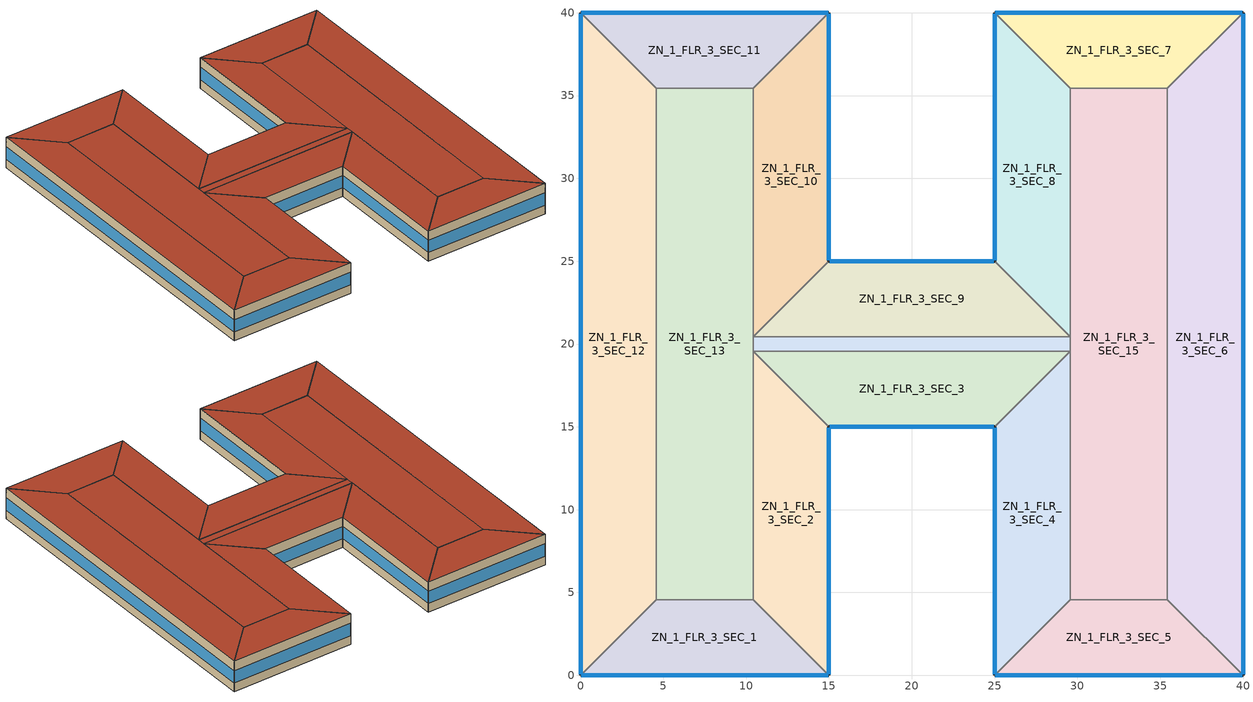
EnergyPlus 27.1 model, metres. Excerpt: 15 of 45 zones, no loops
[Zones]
ZN_1_FLR_3_SEC_1
 floor to ZN_1_FLR_2_SEC_1 (INT-FLOOR-TOPSIDE): 4.57,4.57 10.43,4.57 15,0 0,0 z7.6
 wall outside (ASHRAE 90.1-2004_Sec 5.5-5_Steel-Framed_Ext-wall): 0,0 15,0 z7.6:11.4
 wall to ZN_1_FLR_3_SEC_2 (ASHRAE 90.1-2004_Sec 5.5-5_Interior Wall_Int-Wall): 15,0 10.43,4.57 z7.6:11.4
 wall to ZN_1_FLR_3_SEC_13 (ASHRAE 90.1-2004_Sec 5.5-5_Interior Wall_Int-Wall): 10.43,4.57 4.57,4.57 z7.6:11.4
 wall to ZN_1_FLR_3_SEC_12 (ASHRAE 90.1-2004_Sec 5.5-5_Interior Wall_Int-Wall): 4.57,4.57 0,0 z7.6:11.4
 window (ASHRAE 90.1-2004_Sec 5.5-5_0.3_0.4_fixed_south_window): 0.05,0 14.95,0 z8.7:10.23
 roof outside (ASHRAE 90.1-2004_Sec 5.5-5_IEAD_Roof): 0,0 15,0 10.43,4.57 4.57,4.57 z11.4
ZN_1_FLR_3_SEC_2
 floor to ZN_1_FLR_2_SEC_2 (INT-FLOOR-TOPSIDE): 10.43,19.57 15,15 15,0 10.43,4.57 z7.6
 wall outside (ASHRAE 90.1-2004_Sec 5.5-5_Steel-Framed_Ext-wall): 15,0 15,15 z7.6:11.4
 wall to ZN_1_FLR_3_SEC_3 (ASHRAE 90.1-2004_Sec 5.5-5_Interior Wall_Int-Wall): 15,15 10.43,19.57 z7.6:11.4
 wall to ZN_1_FLR_3_SEC_13 (ASHRAE 90.1-2004_Sec 5.5-5_Interior Wall_Int-Wall): 10.43,19.57 10.43,4.57 z7.6:11.4
 window (ASHRAE 90.1-2004_Sec 5.5-5_0.3_0.4_fixed_east_window): 15,0.05 15,14.95 z8.7:10.23
 roof outside (ASHRAE 90.1-2004_Sec 5.5-5_IEAD_Roof): 10.43,4.57 15,0 15,15 10.43,19.57 z11.4
ZN_1_FLR_3_SEC_3
 floor to ZN_1_FLR_2_SEC_3 (INT-FLOOR-TOPSIDE): 10.43,19.57 29.57,19.57 25,15 15,15 z7.6
 wall outside (ASHRAE 90.1-2004_Sec 5.5-5_Steel-Framed_Ext-wall): 15,15 25,15 z7.6:11.4
 wall to ZN_1_FLR_3_SEC_4 (ASHRAE 90.1-2004_Sec 5.5-5_Interior Wall_Int-Wall): 25,15 29.57,19.57 z7.6:11.4
 wall to ZN_1_FLR_3_SEC_14 (ASHRAE 90.1-2004_Sec 5.5-5_Interior Wall_Int-Wall): 29.57,19.57 10.43,19.57 z7.6:11.4
 window (ASHRAE 90.1-2004_Sec 5.5-5_0.3_0.4_fixed_south_window): 15.05,15 24.95,15 z8.7:10.24
 roof outside (ASHRAE 90.1-2004_Sec 5.5-5_IEAD_Roof): 15,15 25,15 29.57,19.57 10.43,19.57 z11.4
ZN_1_FLR_3_SEC_4
 floor to ZN_1_FLR_2_SEC_4 (INT-FLOOR-TOPSIDE): 25,15 29.57,19.57 29.57,4.57 25,0 z7.6
 wall outside (ASHRAE 90.1-2004_Sec 5.5-5_Steel-Framed_Ext-wall): 25,15 25,0 z7.6:11.4
 wall to ZN_1_FLR_3_SEC_5 (ASHRAE 90.1-2004_Sec 5.5-5_Interior Wall_Int-Wall): 25,0 29.57,4.57 z7.6:11.4
 wall to ZN_1_FLR_3_SEC_15 (ASHRAE 90.1-2004_Sec 5.5-5_Interior Wall_Int-Wall): 29.57,4.57 29.57,19.57 z7.6:11.4
 window (ASHRAE 90.1-2004_Sec 5.5-5_0.3_0.4_fixed_west_window): 25,14.95 25,0.05 z8.7:10.23
 roof outside (ASHRAE 90.1-2004_Sec 5.5-5_IEAD_Roof): 25,0 29.57,4.57 29.57,19.57 25,15 z11.4
ZN_1_FLR_3_SEC_5
 floor to ZN_1_FLR_2_SEC_5 (INT-FLOOR-TOPSIDE): 29.57,4.57 35.43,4.57 40,0 25,0 z7.6
 wall outside (ASHRAE 90.1-2004_Sec 5.5-5_Steel-Framed_Ext-wall): 25,0 40,0 z7.6:11.4
 wall to ZN_1_FLR_3_SEC_6 (ASHRAE 90.1-2004_Sec 5.5-5_Interior Wall_Int-Wall): 40,0 35.43,4.57 z7.6:11.4
 wall to ZN_1_FLR_3_SEC_15 (ASHRAE 90.1-2004_Sec 5.5-5_Interior Wall_Int-Wall): 35.43,4.57 29.57,4.57 z7.6:11.4
 window (ASHRAE 90.1-2004_Sec 5.5-5_0.3_0.4_fixed_south_window): 25.05,0 39.95,0 z8.7:10.23
 roof outside (ASHRAE 90.1-2004_Sec 5.5-5_IEAD_Roof): 25,0 40,0 35.43,4.57 29.57,4.57 z11.4
ZN_1_FLR_3_SEC_6
 floor to ZN_1_FLR_2_SEC_6 (INT-FLOOR-TOPSIDE): 35.43,35.43 40,40 40,0 35.43,4.57 z7.6
 wall outside (ASHRAE 90.1-2004_Sec 5.5-5_Steel-Framed_Ext-wall): 40,0 40,40 z7.6:11.4
 wall to ZN_1_FLR_3_SEC_7 (ASHRAE 90.1-2004_Sec 5.5-5_Interior Wall_Int-Wall): 40,40 35.43,35.43 z7.6:11.4
 wall to ZN_1_FLR_3_SEC_15 (ASHRAE 90.1-2004_Sec 5.5-5_Interior Wall_Int-Wall): 35.43,35.43 35.43,4.57 z7.6:11.4
 window (ASHRAE 90.1-2004_Sec 5.5-5_0.3_0.4_fixed_east_window): 40,0.05 40,39.95 z8.7:10.22
 roof outside (ASHRAE 90.1-2004_Sec 5.5-5_IEAD_Roof): 35.43,4.57 40,0 40,40 35.43,35.43 z11.4
ZN_1_FLR_3_SEC_7
 floor to ZN_1_FLR_2_SEC_7 (INT-FLOOR-TOPSIDE): 25,40 40,40 35.43,35.43 29.57,35.43 z7.6
 wall outside (ASHRAE 90.1-2004_Sec 5.5-5_Steel-Framed_Ext-wall): 40,40 25,40 z7.6:11.4
 wall to ZN_1_FLR_3_SEC_15 (ASHRAE 90.1-2004_Sec 5.5-5_Interior Wall_Int-Wall): 29.57,35.43 35.43,35.43 z7.6:11.4
 wall to ZN_1_FLR_3_SEC_8 (ASHRAE 90.1-2004_Sec 5.5-5_Interior Wall_Int-Wall): 25,40 29.57,35.43 z7.6:11.4
 window (ASHRAE 90.1-2004_Sec 5.5-5_0.3_0.4_fixed_north_window): 39.95,40 25.05,40 z8.7:10.23
 roof outside (ASHRAE 90.1-2004_Sec 5.5-5_IEAD_Roof): 29.57,35.43 35.43,35.43 40,40 25,40 z11.4
ZN_1_FLR_3_SEC_8
 floor to ZN_1_FLR_2_SEC_8 (INT-FLOOR-TOPSIDE): 25,40 29.57,35.43 29.57,20.43 25,25 z7.6
 wall outside (ASHRAE 90.1-2004_Sec 5.5-5_Steel-Framed_Ext-wall): 25,40 25,25 z7.6:11.4
 wall to ZN_1_FLR_3_SEC_9 (ASHRAE 90.1-2004_Sec 5.5-5_Interior Wall_Int-Wall): 25,25 29.57,20.43 z7.6:11.4
 wall to ZN_1_FLR_3_SEC_15 (ASHRAE 90.1-2004_Sec 5.5-5_Interior Wall_Int-Wall): 29.57,20.43 29.57,35.43 z7.6:11.4
 window (ASHRAE 90.1-2004_Sec 5.5-5_0.3_0.4_fixed_west_window): 25,39.95 25,25.05 z8.7:10.23
 roof outside (ASHRAE 90.1-2004_Sec 5.5-5_IEAD_Roof): 25,25 29.57,20.43 29.57,35.43 25,40 z11.4
ZN_1_FLR_3_SEC_9
 floor to ZN_1_FLR_2_SEC_9 (INT-FLOOR-TOPSIDE): 15,25 25,25 29.57,20.43 10.43,20.43 z7.6
 wall outside (ASHRAE 90.1-2004_Sec 5.5-5_Steel-Framed_Ext-wall): 25,25 15,25 z7.6:11.4
 wall to ZN_1_FLR_3_SEC_14 (ASHRAE 90.1-2004_Sec 5.5-5_Interior Wall_Int-Wall): 10.43,20.43 29.57,20.43 z7.6:11.4
 wall to ZN_1_FLR_3_SEC_10 (ASHRAE 90.1-2004_Sec 5.5-5_Interior Wall_Int-Wall): 15,25 10.43,20.43 z7.6:11.4
 window (ASHRAE 90.1-2004_Sec 5.5-5_0.3_0.4_fixed_north_window): 24.95,25 15.05,25 z8.7:10.24
 roof outside (ASHRAE 90.1-2004_Sec 5.5-5_IEAD_Roof): 10.43,20.43 29.57,20.43 25,25 15,25 z11.4
ZN_1_FLR_3_SEC_10
 floor to ZN_1_FLR_2_SEC_10 (INT-FLOOR-TOPSIDE): 10.43,35.43 15,40 15,25 10.43,20.43 z7.6
 wall outside (ASHRAE 90.1-2004_Sec 5.5-5_Steel-Framed_Ext-wall): 15,25 15,40 z7.6:11.4
 wall to ZN_1_FLR_3_SEC_11 (ASHRAE 90.1-2004_Sec 5.5-5_Interior Wall_Int-Wall): 15,40 10.43,35.43 z7.6:11.4
 wall to ZN_1_FLR_3_SEC_13 (ASHRAE 90.1-2004_Sec 5.5-5_Interior Wall_Int-Wall): 10.43,35.43 10.43,20.43 z7.6:11.4
 window (ASHRAE 90.1-2004_Sec 5.5-5_0.3_0.4_fixed_east_window): 15,25.05 15,39.95 z8.7:10.23
 roof outside (ASHRAE 90.1-2004_Sec 5.5-5_IEAD_Roof): 10.43,20.43 15,25 15,40 10.43,35.43 z11.4
ZN_1_FLR_3_SEC_11
 floor to ZN_1_FLR_2_SEC_11 (INT-FLOOR-TOPSIDE): 0,40 15,40 10.43,35.43 4.57,35.43 z7.6
 wall outside (ASHRAE 90.1-2004_Sec 5.5-5_Steel-Framed_Ext-wall): 15,40 0,40 z7.6:11.4
 wall to ZN_1_FLR_3_SEC_13 (ASHRAE 90.1-2004_Sec 5.5-5_Interior Wall_Int-Wall): 4.57,35.43 10.43,35.43 z7.6:11.4
 wall to ZN_1_FLR_3_SEC_12 (ASHRAE 90.1-2004_Sec 5.5-5_Interior Wall_Int-Wall): 0,40 4.57,35.43 z7.6:11.4
 window (ASHRAE 90.1-2004_Sec 5.5-5_0.3_0.4_fixed_north_window): 14.95,40 0.05,40 z8.7:10.23
 roof outside (ASHRAE 90.1-2004_Sec 5.5-5_IEAD_Roof): 4.57,35.43 10.43,35.43 15,40 0,40 z11.4
ZN_1_FLR_3_SEC_12
 floor to ZN_1_FLR_2_SEC_12 (INT-FLOOR-TOPSIDE): 0,40 4.57,35.43 4.57,4.57 0,0 z7.6
 wall outside (ASHRAE 90.1-2004_Sec 5.5-5_Steel-Framed_Ext-wall): 0,40 0,0 z7.6:11.4
 wall to ZN_1_FLR_3_SEC_13 (ASHRAE 90.1-2004_Sec 5.5-5_Interior Wall_Int-Wall): 4.57,4.57 4.57,35.43 z7.6:11.4
 window (ASHRAE 90.1-2004_Sec 5.5-5_0.3_0.4_fixed_west_window): 0,39.95 0,0.05 z8.7:10.22
 roof outside (ASHRAE 90.1-2004_Sec 5.5-5_IEAD_Roof): 0,0 4.57,4.57 4.57,35.43 0,40 z11.4
ZN_1_FLR_3_SEC_13
 floor to ZN_1_FLR_2_SEC_13 (INT-FLOOR-TOPSIDE): 4.57,35.43 10.43,35.43 10.43,4.57 4.57,4.57 z7.6
 wall to ZN_1_FLR_3_SEC_14 (ASHRAE 90.1-2004_Sec 5.5-5_Interior Wall_Int-Wall): 10.43,19.57 10.43,20.43 z7.6:11.4
 roof outside (ASHRAE 90.1-2004_Sec 5.5-5_IEAD_Roof): 4.57,4.57 10.43,4.57 10.43,35.43 4.57,35.43 z11.4
ZN_1_FLR_3_SEC_14
 floor to ZN_1_FLR_2_SEC_14 (INT-FLOOR-TOPSIDE): 10.43,20.43 29.57,20.43 29.57,19.57 10.43,19.57 z7.6
 wall to ZN_1_FLR_3_SEC_15 (ASHRAE 90.1-2004_Sec 5.5-5_Interior Wall_Int-Wall): 29.57,19.57 29.57,20.43 z7.6:11.4
 roof outside (ASHRAE 90.1-2004_Sec 5.5-5_IEAD_Roof): 10.43,19.57 29.57,19.57 29.57,20.43 10.43,20.43 z11.4
ZN_1_FLR_3_SEC_15
 floor to ZN_1_FLR_2_SEC_15 (INT-FLOOR-TOPSIDE): 29.57,35.43 35.43,35.43 35.43,4.57 29.57,4.57 z7.6
 roof outside (ASHRAE 90.1-2004_Sec 5.5-5_IEAD_Roof): 29.57,4.57 35.43,4.57 35.43,35.43 29.57,35.43 z11.4
[Building]
45 zone PSZ: North Axis {deg}=0; Terrain=City; Loads Convergence Tolerance Value {W}=0.04; Temperature Convergence Tolerance Value {deltaC}=0.2; Solar Distribution=FullInteriorAndExterior; Maximum Number of Warmup Days=25; Minimum Number of Warmup Days=6
[Site:Location]
CHICAGO_IL_USA TMY2-94846: Latitude {deg}=41.78; Longitude {deg}=-87.75; Time Zone {hr}=-6; Elevation {m}=190
[Site:GroundTemperature:BuildingSurface]
19.96, 19.94, 19.99, 20.04, 20.09, 20.17, 20.21, 20.24, 20.23, 20.2, 20.17, 20.12
[Site:WaterMainsTemperature]
Calculation Method=Correlation; Annual Average Outdoor Air Temperature {C}=9.69; Maximum Difference In Monthly Average Outdoor Air Temperatures {deltaC}=28.1
[SizingPeriod:DesignDay] Day of Month=21; Humidity Condition Type=Wetbulb; Barometric Pressure {Pa}=99063; Rain Indicator=No; Snow Indicator=No; Daylight Saving Time Indicator=No; Solar Model Indicator=ASHRAEClearSky
Name | Month | Day Type | Maximum Dry-Bulb Temperature {C} | Daily Dry-Bulb Temperature Range {deltaC} | Wetbulb or DewPoint at Maximum Dry-Bulb {C} | Wind Speed {m/s} | Wind Direction {deg} | Sky Clearness
CHICAGO Ann Htg 99.6% Condns DB | 1 | WinterDesignDay | -20.6 | 0 | -20.6 | 4.9 | 270 | 0
CHICAGO Ann Clg .4% Condns DB=>MWB | 7 | SummerDesignDay | 33.2 | 10.7 | 23.8 | 5.3 | 230 | 1
[WindowMaterial:Glazing] Optical Data Type=SpectralAverage; Thickness {m}=0.003; Infrared Transmittance at Normal Incidence=0; Front Side Infrared Hemispherical Emissivity=0.85; Back Side Infrared Hemispherical Emissivity=0.85
Name | Solar Transmittance at Normal Incidence | Front Side Solar Reflectance at Normal Incidence | Back Side Solar Reflectance at Normal Incidence | Visible Transmittance at Normal Incidence | Front Side Visible Reflectance at Normal Incidence | Back Side Visible Reflectance at Normal Incidence | Conductivity {W/m-K}
Theoretical Glass [84] | 0.5514 | 0.3986 | 0.3986 | 0.6787 | 0.2713 | 0.2713 | 2.3984
Theoretical Glass [85] | 0.6459 | 0.3041 | 0.3041 | 0.7793 | 0.1707 | 0.1707 | 2.3512
[WindowMaterial:Gas]
AIR 6MM: Gas Type=Air; Thickness {m}=0.0063
[Material]
Name | Roughness | Thickness {m} | Conductivity {W/m-K} | Density {kg/m3} | Specific Heat {J/kg-K} | Thermal Absorptance | Solar Absorptance | Visible Absorptance
Roof Membrane | VeryRough | 0.0095 | 0.16 | 1121.29 | 1460 | 0.9 | 0.7 | 0.7
Roof Insulation | MediumRough | 0.125 | 0.049 | 265 | 836.8 | 0.9 | 0.7 | 0.7
Metal Decking | MediumSmooth | 0.0015 | 45.006 | 7680 | 418.4 | 0.9 | 0.7 | 0.3
GP01 1/2 GYPSUM | Smooth | 0.0127 | 0.16 | 800 | 1090 | 0.9 | 0.7 | 0.5
Wall Insulation [7] | MediumRough | 0.0683 | 0.045 | 265 | 836.8 | 0.9 | 0.7 | 0.7
1/2IN Gypsum; 1/2IN Gypsum Top; 1/2IN Gypsum Bottom | Smooth | 0.0127 | 0.16 | 784.9 | 830 | 0.9 | 0.92 | 0.92
MAT-CC05 8 HW CONCRETE | Rough | 0.2032 | 1.311 | 2240 | 836.8 | 0.9 | 0.7 | 0.7
Floor Insulation [3] | MediumRough | 0.064 | 0.045 | 265 | 836.8 | 0.9 | 0.7 | 0.7
AtticFloor Insulation | MediumRough | 0.2379 | 0.049 | 265 | 836.8 | 0.9 | 0.7 | 0.7
METAL Door Medium 18Ga_1; METAL Door Medium 18Ga_2 | Smooth | 0.0013 | 45.3149 | 7833.03 | 502.08 | 0.8 | 0.5 | 0.5
Std Wood 6inch | MediumSmooth | 0.15 | 0.12 | 540 | 1210 | 0.9 | 0.7 | 0.7
Std MAT-CC05 4  MW CONCRETE | Rough | 0.1 | 0.858 | 1968 | 836.8 | 0.9 | 0.7 | 0.2
[Material:NoMass]
Name | Roughness | Thermal Resistance {m2-K/W} | Thermal Absorptance | Solar Absorptance | Visible Absorptance
MAT-SHEATH | Rough | 0.3626 | 0.9 | 0.7 | 0.7
CP02 CARPET PAD | VeryRough | 0.2165 | 0.9 | 0.7 | 0.8
AIR | Smooth | 0.2515 | 0.8 | 0.5 | 0.5
Std CP02 CARPET PAD | VeryRough | 0.21648 | 0.9 | 0.7 | 0.8
[Construction]
InteriorFurnishings: Std Wood 6inch
INT-FLOOR-TOPSIDE: Std MAT-CC05 4  MW CONCRETE, Std CP02 CARPET PAD
ASHRAE 90.1-2004_Sec 5.5-5_0.3_0.4_fixed_south_window; ASHRAE 90.1-2004_Sec 5.5-5_0.3_0.4_fixed_east_window; ASHRAE 90.1-2004_Sec 5.5-5_0.3_0.4_fixed_west_window: Theoretical Glass [84], AIR 6MM, Theoretical Glass [84]
ASHRAE 90.1-2004_Sec 5.5-5_0.3_0.4_fixed_north_window: Theoretical Glass [85], AIR 6MM, Theoretical Glass [85]
ASHRAE 90.1-2004_Sec 5.5-5_IEAD_Roof: Roof Membrane, Roof Insulation, Metal Decking
ASHRAE 90.1-2004_Sec 5.5-5_Interior Wall_Int-Wall: GP01 1/2 GYPSUM, GP01 1/2 GYPSUM
ASHRAE 90.1-2004_Sec 5.5-5_Steel-Framed_Ext-wall: MAT-SHEATH, Wall Insulation [7], 1/2IN Gypsum
ASHRAE 90.1-2004_Sec 5.5-5_Unheated_Ext-slab: MAT-CC05 8 HW CONCRETE, CP02 CARPET PAD
ASHRAE 90.1-2004_Sec 5.5-5_Mass_ExposedFloor: Floor Insulation [3], MAT-CC05 8 HW CONCRETE, CP02 CARPET PAD
ASHRAE 90.1-2004_Sec 5.5-5_Attic Floor_AtticFloor: 1/2IN Gypsum Top, AtticFloor Insulation, 1/2IN Gypsum Bottom
ASHRAE 90.1-2004_Sec 5.5-5Swinging_door: METAL Door Medium 18Ga_1, AIR, METAL Door Medium 18Ga_2
[ComponentCost:LineItem] Line Item Type=Construction
Name | Item | Cost per Area {$/m2}
int-walls:ASHRAE 90.1-2004_Sec 5.5-5_Interior Wall_Int-Wall | ASHRAE 90.1-2004_Sec 5.5-5_Interior Wall_Int-Wall | 1
ext-walls:ASHRAE 90.1-2004_Sec 5.5-5_Steel-Framed_Ext-wall | ASHRAE 90.1-2004_Sec 5.5-5_Steel-Framed_Ext-wall | 40.2847
ext-slab:ASHRAE 90.1-2004_Sec 5.5-5_Unheated_Ext-slab | ASHRAE 90.1-2004_Sec 5.5-5_Unheated_Ext-slab | 560.787
exposed-floor:ASHRAE 90.1-2004_Sec 5.5-5_Mass_ExposedFloor | ASHRAE 90.1-2004_Sec 5.5-5_Mass_ExposedFloor | 34.6727
attic-floor:ASHRAE 90.1-2004_Sec 5.5-5_Attic Floor_AtticFloor | ASHRAE 90.1-2004_Sec 5.5-5_Attic Floor_AtticFloor | 15.0182
door:ASHRAE 90.1-2004_Sec 5.5-5Swinging_door | ASHRAE 90.1-2004_Sec 5.5-5Swinging_door | 1
[Zone] Type=1; Multiplier=1; Ceiling Height {m}=3.8; Floor Area {m2}=autocalculate; Part of Total Floor Area=YES
Name | Volume {m3}
ZN_1_FLR_3_SEC_1; ZN_1_FLR_3_SEC_5; ZN_1_FLR_3_SEC_7; ZN_1_FLR_3_SEC_11 | 181.1274
ZN_1_FLR_3_SEC_2; ZN_1_FLR_3_SEC_4; ZN_1_FLR_3_SEC_8; ZN_1_FLR_3_SEC_10 | 260.49
ZN_1_FLR_3_SEC_3; ZN_1_FLR_3_SEC_9 | 253.0226
ZN_1_FLR_3_SEC_6; ZN_1_FLR_3_SEC_12 | 615.2774
ZN_1_FLR_3_SEC_13; ZN_1_FLR_3_SEC_15 | 687.1905
ZN_1_FLR_3_SEC_14 | 62.5495
[Daylighting:Controls] Daylighting Method=SplitFlux; Lighting Control Type=Stepped; Minimum Input Power Fraction for Continuous or ContinuousOff Dimming Control=0.3; Minimum Light Output Fraction for Continuous or ContinuousOff Dimming Control=0.2; Number of Stepped Control Steps=3; Probability Lighting will be Reset When Needed in Manual Stepped Control=1; Glare Calculation Azimuth Angle of View Direction Clockwise from Zone y-Axis {deg}=180; Maximum Allowable Discomfort Glare Index=20; Fraction of Lights Controlled by Reference Point 1=1; Illuminance Setpoint at Reference Point 1 {lux}=398.26
Name | Zone or Space | Glare Calculation Daylighting Reference Point | Daylighting Reference Point 1
ZN_1_FLR_3_SEC_1_DaylCtrl | ZN_1_FLR_3_SEC_1 | ZN_1_FLR_3_SEC_1_DaylRefPt1 | ZN_1_FLR_3_SEC_1_DaylRefPt1
ZN_1_FLR_3_SEC_2_DaylCtrl | ZN_1_FLR_3_SEC_2 | ZN_1_FLR_3_SEC_2_DaylRefPt1 | ZN_1_FLR_3_SEC_2_DaylRefPt1
ZN_1_FLR_3_SEC_3_DaylCtrl | ZN_1_FLR_3_SEC_3 | ZN_1_FLR_3_SEC_3_DaylRefPt1 | ZN_1_FLR_3_SEC_3_DaylRefPt1
ZN_1_FLR_3_SEC_4_DaylCtrl | ZN_1_FLR_3_SEC_4 | ZN_1_FLR_3_SEC_4_DaylRefPt1 | ZN_1_FLR_3_SEC_4_DaylRefPt1
ZN_1_FLR_3_SEC_5_DaylCtrl | ZN_1_FLR_3_SEC_5 | ZN_1_FLR_3_SEC_5_DaylRefPt1 | ZN_1_FLR_3_SEC_5_DaylRefPt1
ZN_1_FLR_3_SEC_6_DaylCtrl | ZN_1_FLR_3_SEC_6 | ZN_1_FLR_3_SEC_6_DaylRefPt1 | ZN_1_FLR_3_SEC_6_DaylRefPt1
ZN_1_FLR_3_SEC_7_DaylCtrl | ZN_1_FLR_3_SEC_7 | ZN_1_FLR_3_SEC_7_DaylRefPt1 | ZN_1_FLR_3_SEC_7_DaylRefPt1
ZN_1_FLR_3_SEC_8_DaylCtrl | ZN_1_FLR_3_SEC_8 | ZN_1_FLR_3_SEC_8_DaylRefPt1 | ZN_1_FLR_3_SEC_8_DaylRefPt1
ZN_1_FLR_3_SEC_9_DaylCtrl | ZN_1_FLR_3_SEC_9 | ZN_1_FLR_3_SEC_9_DaylRefPt1 | ZN_1_FLR_3_SEC_9_DaylRefPt1
ZN_1_FLR_3_SEC_10_DaylCtrl | ZN_1_FLR_3_SEC_10 | ZN_1_FLR_3_SEC_10_DaylRefPt1 | ZN_1_FLR_3_SEC_10_DaylRefPt1
ZN_1_FLR_3_SEC_11_DaylCtrl | ZN_1_FLR_3_SEC_11 | ZN_1_FLR_3_SEC_11_DaylRefPt1 | ZN_1_FLR_3_SEC_11_DaylRefPt1
ZN_1_FLR_3_SEC_12_DaylCtrl | ZN_1_FLR_3_SEC_12 | ZN_1_FLR_3_SEC_12_DaylRefPt1 | ZN_1_FLR_3_SEC_12_DaylRefPt1
[InternalMass] Construction=InteriorFurnishings
Name | Zone or ZoneList | Surface Area {m2}
ZN_1_FLR_3_SEC_1_InternalMass_1 | ZN_1_FLR_3_SEC_1 | 95.3302
ZN_1_FLR_3_SEC_2_InternalMass_1 | ZN_1_FLR_3_SEC_2 | 137.1
ZN_1_FLR_3_SEC_3_InternalMass_1 | ZN_1_FLR_3_SEC_3 | 133.1698
ZN_1_FLR_3_SEC_4_InternalMass_1 | ZN_1_FLR_3_SEC_4 | 137.1
ZN_1_FLR_3_SEC_5_InternalMass_1 | ZN_1_FLR_3_SEC_5 | 95.3302
ZN_1_FLR_3_SEC_6_InternalMass_1 | ZN_1_FLR_3_SEC_6 | 323.8302
ZN_1_FLR_3_SEC_7_InternalMass_1 | ZN_1_FLR_3_SEC_7 | 95.3302
ZN_1_FLR_3_SEC_8_InternalMass_1 | ZN_1_FLR_3_SEC_8 | 137.1
ZN_1_FLR_3_SEC_9_InternalMass_1 | ZN_1_FLR_3_SEC_9 | 133.1698
ZN_1_FLR_3_SEC_10_InternalMass_1 | ZN_1_FLR_3_SEC_10 | 137.1
ZN_1_FLR_3_SEC_11_InternalMass_1 | ZN_1_FLR_3_SEC_11 | 95.3302
ZN_1_FLR_3_SEC_12_InternalMass_1 | ZN_1_FLR_3_SEC_12 | 323.8302
ZN_1_FLR_3_SEC_13_InternalMass_1 | ZN_1_FLR_3_SEC_13 | 361.6792
ZN_1_FLR_3_SEC_14_InternalMass_1 | ZN_1_FLR_3_SEC_14 | 32.9208
ZN_1_FLR_3_SEC_15_InternalMass_1 | ZN_1_FLR_3_SEC_15 | 361.6792
[ZoneInfiltration:DesignFlowRate] Schedule=INFIL_SCH; Design Flow Rate Calculation Method=Flow/Zone; Constant Term Coefficient=1; Temperature Term Coefficient=0; Velocity Term Coefficient=0; Velocity Squared Term Coefficient=0
Name | Zone or ZoneList or Space or SpaceList | Design Flow Rate {m3/s}
ZN_1_FLR_3_SEC_1_Infiltration | ZN_1_FLR_3_SEC_1 | 0.0252
ZN_1_FLR_3_SEC_2_Infiltration | ZN_1_FLR_3_SEC_2 | 0.0362
ZN_1_FLR_3_SEC_3_Infiltration | ZN_1_FLR_3_SEC_3 | 0.0351
ZN_1_FLR_3_SEC_4_Infiltration | ZN_1_FLR_3_SEC_4 | 0.0362
ZN_1_FLR_3_SEC_5_Infiltration | ZN_1_FLR_3_SEC_5 | 0.0252
ZN_1_FLR_3_SEC_6_Infiltration | ZN_1_FLR_3_SEC_6 | 0.0855
ZN_1_FLR_3_SEC_7_Infiltration | ZN_1_FLR_3_SEC_7 | 0.0252
ZN_1_FLR_3_SEC_8_Infiltration | ZN_1_FLR_3_SEC_8 | 0.0362
ZN_1_FLR_3_SEC_9_Infiltration | ZN_1_FLR_3_SEC_9 | 0.0351
ZN_1_FLR_3_SEC_10_Infiltration | ZN_1_FLR_3_SEC_10 | 0.0362
ZN_1_FLR_3_SEC_11_Infiltration | ZN_1_FLR_3_SEC_11 | 0.0252
ZN_1_FLR_3_SEC_12_Infiltration | ZN_1_FLR_3_SEC_12 | 0.0855
ZN_1_FLR_3_SEC_13_Infiltration | ZN_1_FLR_3_SEC_13 | 0.0954
ZN_1_FLR_3_SEC_14_Infiltration | ZN_1_FLR_3_SEC_14 | 0.0087
ZN_1_FLR_3_SEC_15_Infiltration | ZN_1_FLR_3_SEC_15 | 0.0954
[People] Number of People Schedule=BLDG_OCC_SCH; Number of People Calculation Method=People; Fraction Radiant=0.3; Sensible Heat Fraction=AUTOCALCULATE; Activity Level Schedule=ACTIVITY_SCH; Enable ASHRAE 55 Comfort Warnings=No; Mean Radiant Temperature Calculation Type=EnclosureAveraged; Work Efficiency Schedule=WORK_EFF_SCH; Clothing Insulation Calculation Method=ClothingInsulationSchedule; Clothing Insulation Schedule=CLOTHING_SCH; Air Velocity Schedule=AIR_VELO_SCH; Thermal Comfort Model 1 Type=FANGER
Name | Zone or ZoneList or Space or SpaceList | Number of People
ZN_1_FLR_3_SEC_1 | ZN_1_FLR_3_SEC_1 | 1.8637
ZN_1_FLR_3_SEC_2 | ZN_1_FLR_3_SEC_2 | 2.6803
ZN_1_FLR_3_SEC_3 | ZN_1_FLR_3_SEC_3 | 2.6035
ZN_1_FLR_3_SEC_4 | ZN_1_FLR_3_SEC_4 | 2.6803
ZN_1_FLR_3_SEC_5 | ZN_1_FLR_3_SEC_5 | 1.8637
ZN_1_FLR_3_SEC_6 | ZN_1_FLR_3_SEC_6 | 6.3309
ZN_1_FLR_3_SEC_7 | ZN_1_FLR_3_SEC_7 | 1.8637
ZN_1_FLR_3_SEC_8 | ZN_1_FLR_3_SEC_8 | 2.6803
ZN_1_FLR_3_SEC_9 | ZN_1_FLR_3_SEC_9 | 2.6035
ZN_1_FLR_3_SEC_10 | ZN_1_FLR_3_SEC_10 | 2.6803
ZN_1_FLR_3_SEC_11 | ZN_1_FLR_3_SEC_11 | 1.8637
ZN_1_FLR_3_SEC_12 | ZN_1_FLR_3_SEC_12 | 6.3309
ZN_1_FLR_3_SEC_13 | ZN_1_FLR_3_SEC_13 | 7.0708
ZN_1_FLR_3_SEC_14 | ZN_1_FLR_3_SEC_14 | 0.6436
ZN_1_FLR_3_SEC_15 | ZN_1_FLR_3_SEC_15 | 7.0708
[Lights] Schedule=BLDG_LIGHT_SCH; Design Level Calculation Method=LightingLevel; Return Air Fraction=0; Fraction Radiant=0.2; Fraction Visible=0.2; Fraction Replaceable=1; Return Air Fraction Calculated from Plenum Temperature=No
Name | Zone or ZoneList or Space or SpaceList | Lighting Level {W}
ZN_1_FLR_3_SEC_1_Lights | ZN_1_FLR_3_SEC_1 | 512.8765
ZN_1_FLR_3_SEC_2_Lights | ZN_1_FLR_3_SEC_2 | 737.598
ZN_1_FLR_3_SEC_3_Lights | ZN_1_FLR_3_SEC_3 | 716.4535
ZN_1_FLR_3_SEC_4_Lights | ZN_1_FLR_3_SEC_4 | 737.598
ZN_1_FLR_3_SEC_5_Lights | ZN_1_FLR_3_SEC_5 | 512.8765
ZN_1_FLR_3_SEC_6_Lights | ZN_1_FLR_3_SEC_6 | 1742.21
ZN_1_FLR_3_SEC_7_Lights | ZN_1_FLR_3_SEC_7 | 512.8765
ZN_1_FLR_3_SEC_8_Lights | ZN_1_FLR_3_SEC_8 | 737.598
ZN_1_FLR_3_SEC_9_Lights | ZN_1_FLR_3_SEC_9 | 716.4535
ZN_1_FLR_3_SEC_10_Lights | ZN_1_FLR_3_SEC_10 | 737.598
ZN_1_FLR_3_SEC_11_Lights | ZN_1_FLR_3_SEC_11 | 512.8765
ZN_1_FLR_3_SEC_12_Lights | ZN_1_FLR_3_SEC_12 | 1742.21
ZN_1_FLR_3_SEC_13_Lights | ZN_1_FLR_3_SEC_13 | 1945.83
ZN_1_FLR_3_SEC_14_Lights | ZN_1_FLR_3_SEC_14 | 177.1139
ZN_1_FLR_3_SEC_15_Lights | ZN_1_FLR_3_SEC_15 | 1945.83
[ElectricEquipment] Schedule=BLDG_EQUIP_SCH; Design Level Calculation Method=EquipmentLevel; Fraction Latent=0; Fraction Radiant=0.5; Fraction Lost=0
Name | Zone or ZoneList or Space or SpaceList | Design Level {W}
ZN_1_FLR_3_SEC_1_MiscPlug_Equip | ZN_1_FLR_3_SEC_1 | 374.6477
ZN_1_FLR_3_SEC_2_MiscPlug_Equip | ZN_1_FLR_3_SEC_2 | 538.803
ZN_1_FLR_3_SEC_3_MiscPlug_Equip | ZN_1_FLR_3_SEC_3 | 523.3573
ZN_1_FLR_3_SEC_4_MiscPlug_Equip | ZN_1_FLR_3_SEC_4 | 538.803
ZN_1_FLR_3_SEC_5_MiscPlug_Equip | ZN_1_FLR_3_SEC_5 | 374.6477
ZN_1_FLR_3_SEC_6_MiscPlug_Equip | ZN_1_FLR_3_SEC_6 | 1272.65
ZN_1_FLR_3_SEC_7_MiscPlug_Equip | ZN_1_FLR_3_SEC_7 | 374.6477
ZN_1_FLR_3_SEC_8_MiscPlug_Equip | ZN_1_FLR_3_SEC_8 | 538.803
ZN_1_FLR_3_SEC_9_MiscPlug_Equip | ZN_1_FLR_3_SEC_9 | 523.3573
ZN_1_FLR_3_SEC_10_MiscPlug_Equip | ZN_1_FLR_3_SEC_10 | 538.803
ZN_1_FLR_3_SEC_11_MiscPlug_Equip | ZN_1_FLR_3_SEC_11 | 374.6477
ZN_1_FLR_3_SEC_12_MiscPlug_Equip | ZN_1_FLR_3_SEC_12 | 1272.65
ZN_1_FLR_3_SEC_13_MiscPlug_Equip | ZN_1_FLR_3_SEC_13 | 1421.4
ZN_1_FLR_3_SEC_14_MiscPlug_Equip | ZN_1_FLR_3_SEC_14 | 129.3787
ZN_1_FLR_3_SEC_15_MiscPlug_Equip | ZN_1_FLR_3_SEC_15 | 1421.4
[AvailabilityManager:NightCycle] Applicability Schedule=Always_On; Fan Schedule=HVACOperationSchd; Control Type=CycleOnAny; Thermostat Tolerance {deltaC}=1; Cycling Run Time Control Type=FixedRunTime; Cycling Run Time {s}=1800
PSZ-AC:1 Availability Manager; PSZ-AC:2 Availability Manager; PSZ-AC:3 Availability Manager; PSZ-AC:4 Availability Manager; PSZ-AC:5 Availability Manager; PSZ-AC:6 Availability Manager; PSZ-AC:7 Availability Manager; PSZ-AC:8 Availability Manager; PSZ-AC:9 Availability Manager; PSZ-AC:10 Availability Manager; PSZ-AC:11 Availability Manager; PSZ-AC:12 Availability Manager; PSZ-AC:13 Availability Manager; PSZ-AC:14 Availability Manager; PSZ-AC:15 Availability Manager; PSZ-AC:16 Availability Manager; PSZ-AC:17 Availability Manager; PSZ-AC:18 Availability Manager; PSZ-AC:19 Availability Manager; PSZ-AC:20 Availability Manager; PSZ-AC:21 Availability Manager; PSZ-AC:22 Availability Manager; PSZ-AC:23 Availability Manager; PSZ-AC:24 Availability Manager; PSZ-AC:25 Availability Manager; PSZ-AC:26 Availability Manager; PSZ-AC:27 Availability Manager; PSZ-AC:28 Availability Manager; PSZ-AC:29 Availability Manager; PSZ-AC:30 Availability Manager; PSZ-AC:31 Availability Manager; PSZ-AC:32 Availability Manager; PSZ-AC:33 Availability Manager; PSZ-AC:34 Availability Manager; PSZ-AC:35 Availability Manager; PSZ-AC:36 Availability Manager; PSZ-AC:37 Availability Manager; PSZ-AC:38 Availability Manager; PSZ-AC:39 Availability Manager; PSZ-AC:40 Availability Manager; PSZ-AC:41 Availability Manager; PSZ-AC:42 Availability Manager; PSZ-AC:43 Availability Manager; PSZ-AC:44 Availability Manager; PSZ-AC:45 Availability Manager
[UtilityCost:Tariff]
Name | Output Meter | Conversion Factor Choice | Demand Window Length | Monthly Charge or Variable | Group
PSI_LLF_LowLoadFactorService | Electricity:Facility | kWh | HalfHour | 15 | Comm Elect
PSI_CS_CommercialElectricService | Electricity:Facility | kWh |  | 9.4 | Comm Elect
IN_EIAMonthlyRateGas | NaturalGas:Facility | MCF |  | 0 | Comm Gas
[UtilityCost:Charge:Block] Source Variable=totalEnergy; Season=Annual; Category Variable=EnergyCharges
Name | Utility Cost Charge Block | Tariff | Block Size 1 Value or Variable | Block 1 Cost per Unit Value or Variable | Block Size 2 Value or Variable | Block 2 Cost per Unit Value or Variable | Block Size 3 Value or Variable | Block 3 Cost per Unit Value or Variable | Block Size 4 Value or Variable | Block 4 Cost per Unit Value or Variable | Block Size Multiplier Value or Variable
 | AnnualEnergyCharge | PSI_LLF_LowLoadFactorService | 300 | 0.108222 | 700 | 0.087021 | 1500 | 0.07842 | remaining | 0.05832
 | AnnualDemandBaseCharge | PSI_LLF_LowLoadFactorService | 190 | 0 | 110 | 0.051773 | remaining | 0.046965 |  |  | TotalDemand
 | AnnualEnergyCharge | PSI_CS_CommercialElectricService | 300 | 0.082409 | 700 | 0.072873 | 1500 | 0.061696 | remaining | 0.041179
[UtilityCost:Charge:Simple] Season=Annual
Name | Utility Cost Charge Simple | Tariff | Source Variable | Category Variable | Cost per Unit Value or Variable
 | FuelCostAdjustEnergyCharge | PSI_LLF_LowLoadFactorService | totalEnergy | EnergyCharges | 0.002028
 | QualPollutionControlAdjustEnergyCharge | PSI_LLF_LowLoadFactorService | totalEnergy | EnergyCharges | 0.000536
 | SoxNoxRiderAdjustEnergyCharge | PSI_LLF_LowLoadFactorService | totalEnergy | EnergyCharges | 0.001127
 | DSMRiderAdjustEnergyCharge | PSI_LLF_LowLoadFactorService | totalEnergy | EnergyCharges | -0.00037
 | PurchPowerTrackerAdjustEnergyCharge | PSI_LLF_LowLoadFactorService | totalEnergy | EnergyCharges | -3.1e-05
 | MidwestISOAdjustEnergyCharge | PSI_LLF_LowLoadFactorService | totalEnergy | EnergyCharges | -0.000216
 | CleanCoalRiderEnergyCharge | PSI_LLF_LowLoadFactorService | totalEnergy | EnergyCharges | 0.000833
 | TaxofeightPercent | PSI_LLF_LowLoadFactorService | SubTotal | Taxes | 0.08
 | FuelCostAdjustEnergyCharge | PSI_CS_CommercialElectricService | totalEnergy | EnergyCharges | 0.002028
 | QualPollutionControlAdjustEnergyCharge | PSI_CS_CommercialElectricService | totalEnergy | EnergyCharges | 0.000536
 | SoxNoxRiderAdjustEnergyCharge | PSI_CS_CommercialElectricService | totalEnergy | EnergyCharges | 0.001127
 | DSMRiderAdjustEnergyCharge | PSI_CS_CommercialElectricService | totalEnergy | EnergyCharges | 0.000021
 | PurchPowerTrackerAdjustEnergyCharge | PSI_CS_CommercialElectricService | totalEnergy | EnergyCharges | 0.000034
 | MidwestISOAdjustEnergyCharge | PSI_CS_CommercialElectricService | totalEnergy | EnergyCharges | -0.000203
 | CleanCoalRiderEnergyCharge | PSI_CS_CommercialElectricService | totalEnergy | EnergyCharges | 0.000807
 | TaxofeightPercent | PSI_CS_CommercialElectricService | SubTotal | Taxes | 0.08
 | MonthlyRateGasCharge | IN_EIAMonthlyRateGas | totalEnergy | EnergyCharges | IN_MonthlyGasRates
 | TaxofEightPercent | IN_EIAMonthlyRateGas | SubTotal | Taxes | 0.08
[UtilityCost:Qualify] Variable=TotalDemand; Threshold Value or Variable=75; Season=Annual; Threshold Test=Count
Name | Utility Cost Qualify | Tariff | Qualify Type | Number of Months
 | MinDemand75kw | PSI_LLF_LowLoadFactorService | Minimum | 12
 | MaxDemand75kw | PSI_CS_CommercialElectricService | Maximum | 1
[UtilityCost:Variable]
IN_MonthlyGasRates: Tariff=IN_EIAMonthlyRateGas; Variable Type=Dimensionless; January Value=8.22; February Value=7.51; March Value=8.97; April Value=9.01; May Value=9.16; June Value=10.44; July Value=10.32; August Value=10.13; September Value=9.2; October Value=8.18; November Value=7.83
[Schedule:Compact]
ALWAYS_ON: Through: 12/31, For: AllDays, Until: 24:00, 1
HVACOperationSchd: Through: 12/31, For: Weekdays SummerDesignDay, Until: 06:00, 0, Until: 22:00, 1, Until: 24:00, 0, For: Saturday WinterDesignDay, Until: 06:00, 0, Until: 18:00, 1, Until: 24:00, 0, For: Sunday Holidays AllOtherDays, Until: 24:00, 0
BLDG_LIGHT_SCH: Through: 12/31, For: Weekdays, Until: 05:00, 0.05, Until: 07:00, 0.1, Until: 08:00, 0.3, Until: 17:00, 0.9, Until: 18:00, 0.5, Until: 20:00, 0.3, Until: 22:00, 0.2, Until: 23:00, 0.1, Until: 24:00, 0.05, For: SummerDesignDay, Until: 24:00, 1, For: Saturday, Until: 06:00, 0.05, Until: 08:00, 0.1, Until: 12:00, 0.3, Until: 17:00, 0.15, Until: 24:00, 0.05, For: WinterDesignDay, Until: 24:00, 0, For: Sunday Holidays AllOtherDays, Until: 24:00, 0.05
BLDG_EQUIP_SCH: Through: 12/31, For: Weekdays, Until: 08:00, 0.4, Until: 12:00, 0.9, Until: 13:00, 0.8, Until: 17:00, 0.9, Until: 18:00, 0.5, Until: 24:00, 0.4, For: SummerDesignDay, Until: 24:00, 1, For: Saturday, Until: 06:00, 0.3, Until: 08:00, 0.4, Until: 12:00, 0.5, Until: 17:00, 0.35, Until: 24:00, 0.3, For: WinterDesignDay, Until: 24:00, 0, For: Sunday Holidays AllOtherDays, Until: 24:00, 0.3
BLDG_OCC_SCH: Through: 12/31, For: Weekdays, Until: 06:00, 0, Until: 07:00, 0.1, Until: 08:00, 0.2, Until: 12:00, 0.95, Until: 13:00, 0.5, Until: 17:00, 0.95, Until: 18:00, 0.3, Until: 22:00, 0.1, Until: 24:00, 0.05, For: SummerDesignDay, Until: 06:00, 0, Until: 22:00, 1, Until: 24:00, 0.05, For: Saturday, Until: 06:00, 0, Until: 08:00, 0.1, Until: 12:00, 0.3, Until: 17:00, 0.1, Until: 19:00, 0.05, Until: 24:00, 0, For: WinterDesignDay, Until: 24:00, 0, For: Sunday Holidays AllOtherDays, Until: 06:00, 0, Until: 18:00, 0.05, Until: 24:00, 0
ACTIVITY_SCH: Through: 12/31, For: AllDays, Until: 24:00, 120
WORK_EFF_SCH: Through: 12/31, For: AllDays, Until: 24:00, 0
AIR_VELO_SCH: Through: 12/31, For: AllDays, Until: 24:00, 0.2
CLOTHING_SCH: Through: 04/30, For: AllDays, Until: 24:00, 1, Through: 09/30, For: AllDays, Until: 24:00, 0.5, Through: 12/31, For: AllDays, Until: 24:00, 1
INFIL_SCH: Through: 12/31, For: Weekdays SummerDesignDay, Until: 06:00, 1, Until: 22:00, 0, Until: 24:00, 1, For: Saturday WinterDesignDay, Until: 06:00, 1, Until: 18:00, 0, Until: 24:00, 1, For: Sunday Holidays AllOtherDays, Until: 24:00, 1
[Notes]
Building Description
45 zone PSZ
Start SimMetaData
WeatherFileName=USA_IL_Chicago-OHare_TMY2.epw
CodeStandard=ASHRAE 90.1-2004
Std62Version=2004
RoofConstruction=Insulation Entirely Above Deck
ExtWallConstruction=Steel-Framed
End SimMetaData
Start WebInterface Parameters
ANNUAL_AVERAGE_INFILTRATION_RATE=0.5
AREA_PERCENTAGE=5
BACK_FINS_OF=    0.00
BACK_FINS_PF=    0.00
BACK_GLAZING_FRACTION=40
BACK_OVERHANGS_OF=    0.00
BACK_OVERHANGS_PF=    0.00
BUILDING_DESCRIPTION=45 zone PSZ
BUILDING_TYPE=Office/Professional
CITY=CHICAGO-OHARE
CODE_STANDARD=ASHRAE 90.1-2004
CONTROL_TYPE=Stepped
COOLING_COP=3.0
COUNTRY=USA
DAYLIGHTING_ILLUMINANCE_SETPOINT=  398.26
ELECTRICAL_PLUG_INTENSITY=    7.86
EMAIL_ADDRESS=thong@lbl.gov
EXTERIOR_LIGHTING=    0.00
FAN_STATIC_PRESSURE=  497.82
FRONT_FINS_OF=    0.00
FRONT_FINS_PF=    0.00
FRONT_GLAZING_FRACTION=40
FRONT_OVERHANGS_OF=    0.00
FRONT_OVERHANGS_PF=    0.00
FUEL=Natural Gas
GAS_APPLIANCE_INTENSITY=    0.00
GEOMETRY_CONFIGURATION=4
GEOMETRY_PARAMETERS_END_1=   15.00
GEOMETRY_PARAMETERS_END_2=   15.00
GEOMETRY_PARAMETERS_HEIGHT=    3.80
GEOMETRY_PARAMETERS_LENGTH=   40.00
GEOMETRY_PARAMETERS_LENGTH_2=    0.00
GEOMETRY_PARAMETERS_OFFSET_1=   15.00
GEOMETRY_PARAMETERS_OFFSET_2=   15.00
GEOMETRY_PARAMETERS_OFFSET_3=    0.00
GEOMETRY_PARAMETERS_WIDTH=   40.00
GEOMETRY_PARAMETERS_WIDTH_2=   40.00
HEATING_COP=3.0
HEATING_EFFICIENCY=80
HVAC_APPENDIX_G=PSZ-AC (System 3)
HVAC_COOLING=Packaged Unit
HVAC_HEATING=Packaged Unit
HVAC_TYPE=1
INSTALLATION_TYPE=1
INSTALLED_CAPACITY=0.00
INTEGRATION_MODE=Roof only
INVERTER_EFFICIENCY=91
LEFT_FINS_OF=    0.00
LEFT_FINS_PF=    0.00
LEFT_GLAZING_FRACTION=40
LEFT_OVERHANGS_OF=    0.00
LEFT_OVERHANGS_PF=    0.00
LIGHTING_POWER_DENSITY=   10.76
MODEL=full
MOTORIZED_DAMPER=on
NUMBER_OF_FLOORS=3
NUMBER_OF_STEPS=3
OA_VENT_PER_AREA=    0.30
OA_VENT_PER_PERSON=    2.36
PANEL_EFFICIENCY=10.00
